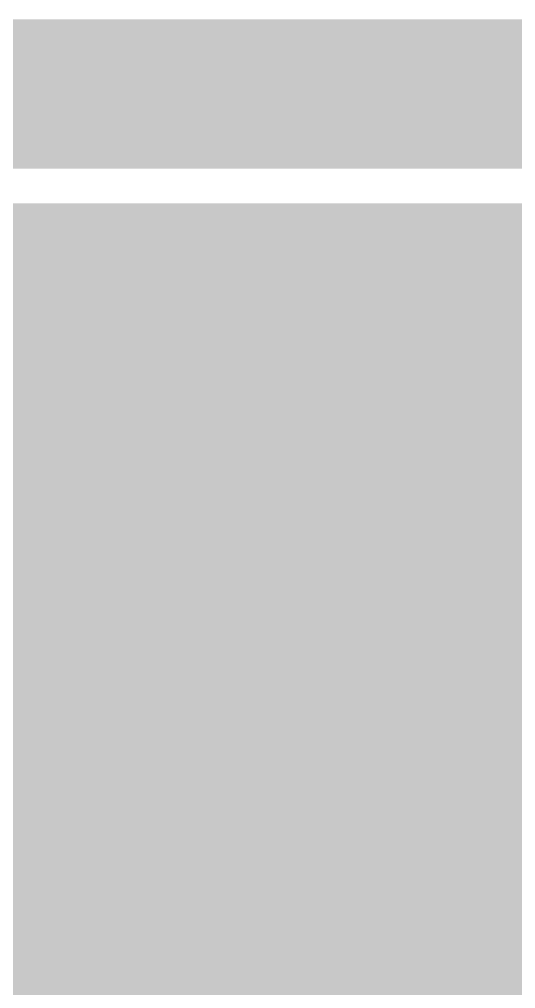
# Model space of a CAD drawing. Extents: x -6 to 196, y -52 to 46.
# Drawn here: x 16.73 to 20.95, y 37.4 to 45.63 of the extents above; entities that cross this region are included whole.
import ezdxf

# ---------------------------------------------------------------- set-up
doc = ezdxf.new("R2010")
doc.units = 0
doc.header["$MEASUREMENT"] = 0
doc.layers.get('0').update_dxf_attribs({"linetype": 'CONTINUOUS'})
for name, color, linetype in [('22-304-1_BOT', 7, 'CONTINUOUS'), ('22-304-1_DRD', 7, 'CONTINUOUS'), ('22-304-1_GND', 6, 'CONTINUOUS'), ('22-304-1_IN1', 4, 'CONTINUOUS'), ('22-304-1_SMT', 5, 'CONTINUOUS'), ('22-304-1_SPT', 10, 'CONTINUOUS'), ('22-304-1_SST', 14, 'CONTINUOUS'), ('22-304-1_TOP', 9, 'CONTINUOUS')]:
    doc.layers.add(name, color=color, linetype=linetype)

# ---------------------------------------------------------------- blocks, each defined once
blk = doc.blocks.new('ROUND_31')
at = {"const_width": 0.23749}
blk.add_lwpolyline([(-0.118744, 0, 1), (0.118744, 0, 1)], format="xyb", close=True, dxfattribs=at)

msp = doc.modelspace()

# ---------------------------------------------------------------- linework, layer by layer
at = {"layer": '22-304-1_BOT', "const_width": 0.254}
for points in [[(21.336, 43.942), (-3.937, 43.942), (-3.937, -4.064)], [(16.637, 43.942), (16.637, 31.877)], [(16.8656, 43.942), (16.8656, 31.877)], [(17.0942, 43.942), (17.0942, 31.877)], [(17.3228, 43.942), (17.3228, 31.877)], [(17.5514, 43.942), (17.5514, 31.877)], [(17.78, 43.942), (17.78, 31.877)], [(18.0086, 43.942), (18.0086, 31.877)], [(18.2372, 43.942), (18.2372, 31.877)], [(18.4658, 43.942), (18.4658, 31.877)], [(18.6944, 43.942), (18.6944, 31.877)], [(18.923, 43.942), (18.923, 31.877)], [(19.1516, 43.942), (19.1516, 31.877)], [(19.3802, 43.942), (19.3802, 31.877)], [(19.6088, 43.942), (19.6088, 31.877)], [(19.8374, 43.942), (19.8374, 31.877)], [(20.066, 43.942), (20.066, 31.877)], [(20.2946, 43.942), (20.2946, 31.877)], [(20.5232, 43.942), (20.5232, 31.877)], [(20.7518, 43.942), (20.7518, 31.877)], [(20.9804, 43.942), (20.9804, 31.877)], [(21.336, 43.7134), (-3.937, 43.7134)], [(21.336, 43.4848), (0.35052, 43.4848)], [(21.336, 43.2562), (1.29032, 43.2562)], [(21.336, 43.0276), (1.76022, 43.0276)], [(21.336, 42.799), (2.10566, 42.799)], [(21.336, 42.5704), (2.37744, 42.5704)], [(21.336, 42.3418), (2.6035, 42.3418)], [(21.336, 42.1132), (10.76198, 42.1132)], [(21.336, 41.8846), (10.9728, 41.8846)], [(21.336, 41.656), (11.08456, 41.656)], [(21.336, 41.4274), (13.68806, 41.4274)], [(21.336, 41.1988), (14.36116, 41.1988)], [(21.336, 40.9702), (14.6304, 40.9702)], [(21.336, 40.7416), (14.80058, 40.7416)], [(21.336, 40.513), (14.91234, 40.513)], [(21.336, 40.2844), (14.97838, 40.2844)], [(21.336, 40.0558), (15.00378, 40.0558)], [(21.336, 39.8272), (14.99362, 39.8272)], [(21.336, 39.5986), (14.9479, 39.5986)], [(21.336, 39.37), (14.85646, 39.37)], [(21.336, 39.1414), (14.71422, 39.1414)], [(21.336, 38.9128), (14.49832, 38.9128)], [(21.336, 38.6842), (14.11732, 38.6842)], [(21.336, 38.4556), (3.14198, 38.4556)], [(21.336, 38.227), (3.02006, 38.227)], [(21.336, 37.9984), (2.87274, 37.9984)], [(21.336, 37.7698), (2.70002, 37.7698)], [(21.336, 37.5412), (2.49428, 37.5412)], [(21.336, 37.3126), (2.24536, 37.3126)]]:
    msp.add_lwpolyline(points, dxfattribs=at)
at = {"layer": '22-304-1_DRD', "const_width": 1.27}
msp.add_lwpolyline([(195.00088, 21.99894), (101.99878, 21.99894), (78.99908, 44.99864), (-4.99872, 44.99864), (-4.99872, -4.99872), (195.00088, -4.99872), (195.00088, 21.99894)], dxfattribs=at)
at = {"layer": '22-304-1_GND', "const_width": 1.27}
msp.add_lwpolyline([(195.00088, 21.99894), (101.99878, 21.99894), (78.99908, 44.99864), (-4.99872, 44.99864), (-4.99872, -4.99872), (195.00088, -4.99872), (195.00088, 21.99894)], dxfattribs=at)
at = {"layer": '22-304-1_IN1', "const_width": 0.254}
for points in [[(55.06212, 43.815), (-3.937, 43.815)], [(16.637, 43.815), (16.637, 33.46704)], [(16.8656, 43.815), (16.8656, 33.63468)], [(17.0942, 43.815), (17.0942, 33.6931)], [(17.3228, 43.815), (17.3228, 33.67278)], [(17.5514, 43.815), (17.5514, 33.56102)], [(17.78, 43.815), (17.78, 33.25368)], [(18.0086, 43.815), (18.0086, 32.77616)], [(18.2372, 43.815), (18.2372, 32.77616)], [(18.4658, 43.815), (18.4658, 32.77616)], [(18.6944, 43.815), (18.6944, 32.77616)], [(18.923, 43.815), (18.923, 32.77616)], [(19.1516, 43.815), (19.1516, 32.77616)], [(19.3802, 43.815), (19.3802, 32.77616)], [(19.6088, 43.815), (19.6088, 32.77616)], [(19.8374, 43.815), (19.8374, 34.12744)], [(20.066, 43.815), (20.066, 34.31286)], [(20.2946, 43.815), (20.2946, 34.54146)], [(20.5232, 43.815), (20.5232, 34.76752)], [(20.7518, 43.815), (20.7518, 34.90214)], [(20.9804, 43.815), (20.9804, 34.93516)], [(55.04434, 43.7134), (-3.937, 43.7134)], [(55.04434, 43.4848), (-3.937, 43.4848)], [(55.04434, 43.2562), (-3.937, 43.2562)], [(55.04434, 43.0276), (-3.937, 43.0276)], [(55.04434, 42.799), (-3.937, 42.799)], [(55.04434, 42.5704), (-3.937, 42.5704)], [(55.04434, 42.3418), (-3.937, 42.3418)], [(55.04434, 42.1132), (10.76198, 42.1132)], [(28.06954, 41.8846), (10.9728, 41.8846)], [(27.69616, 41.656), (11.08456, 41.656)], [(27.48788, 41.4274), (13.68806, 41.4274)], [(27.35326, 41.1988), (14.36116, 41.1988)], [(27.27198, 40.9702), (14.6304, 40.9702)], [(27.23642, 40.7416), (14.80058, 40.7416)], [(27.23896, 40.513), (14.91234, 40.513)], [(27.2796, 40.2844), (14.97838, 40.2844)], [(27.36596, 40.0558), (15.00378, 40.0558)], [(27.50566, 39.8272), (14.99362, 39.8272)], [(27.72664, 39.5986), (14.9479, 39.5986)], [(28.13812, 39.37), (14.85646, 39.37)], [(27.72664, 39.1414), (14.71422, 39.1414)], [(27.50566, 38.9128), (14.49832, 38.9128)], [(27.36596, 38.6842), (14.11732, 38.6842)], [(27.2796, 38.4556), (1.15062, 38.4556)], [(27.23896, 38.227), (0.75184, 38.227)], [(27.23642, 37.9984), (-3.937, 37.9984)], [(27.27198, 37.7698), (-3.937, 37.7698)], [(27.35326, 37.5412), (-3.937, 37.5412)], [(27.48788, 37.3126), (-3.937, 37.3126)]]:
    msp.add_lwpolyline(points, dxfattribs=at)
at = {"layer": '22-304-1_SMT', "const_width": 0.127}
for points in [[(18.0467, 43.1292, 0.4142136), (17.84858, 42.93108)], [(19.39798, 42.418, 0.2845461), (18.30578, 40.6527)], [(18.30578, 40.64, 0.2736465), (19.42338, 38.8366)], [(17.84858, 38.34892, 0.4142136), (18.0467, 38.1508)]]:
    msp.add_lwpolyline(points, format="xyb", dxfattribs=at)
for points in [[(17.95018, 43.1038), (17.95018, 38.1762)], [(19.42338, 43.1292), (18.05178, 43.1292), (18.0467, 43.1292)], [(18.06448, 43.1292), (18.06448, 38.1508)], [(18.17878, 43.1292), (18.17878, 38.1508)], [(18.29308, 43.1292), (18.29308, 38.1508)], [(18.40738, 43.1292), (18.40738, 41.28008)], [(18.52168, 43.1292), (18.52168, 41.55186)], [(18.63598, 43.1292), (18.63598, 41.7449)], [(18.75028, 43.1292), (18.75028, 41.89984)], [(18.86458, 43.1292), (18.86458, 42.02938)], [(18.97888, 43.1292), (18.97888, 42.13606)], [(19.09318, 43.1292), (19.09318, 42.23004)], [(19.20748, 43.1292), (19.20748, 42.30878)], [(19.32178, 43.1292), (19.32178, 42.37736)], [(19.42338, 43.1292), (19.42338, 42.4434)], [(19.42338, 43.053), (17.89176, 43.053)], [(19.42338, 42.9387), (17.84858, 42.9387)], [(17.84858, 42.93108), (17.84864, 42.926)], [(17.84858, 42.926), (17.84858, 38.354), (17.84858, 38.34892)], [(19.42338, 42.8244), (17.84858, 42.8244)], [(19.42338, 42.7101), (17.84858, 42.7101)], [(19.42338, 42.5958), (17.84858, 42.5958)], [(19.42338, 42.4815), (17.84858, 42.4815)], [(19.42338, 42.4434), (19.39798, 42.418)], [(19.30146, 42.3672), (17.84858, 42.3672)], [(19.12366, 42.2529), (17.84858, 42.2529)], [(18.97888, 42.1386), (17.84858, 42.1386)], [(18.8595, 42.0243), (17.84858, 42.0243)], [(18.7579, 41.91), (17.84858, 41.91)], [(18.669, 41.7957), (17.84858, 41.7957)], [(18.5928, 41.6814), (17.84858, 41.6814)], [(18.5293, 41.5671), (17.84858, 41.5671)], [(18.47342, 41.4528), (17.84858, 41.4528)], [(18.4277, 41.3385), (17.84858, 41.3385)], [(18.3896, 41.2242), (17.84858, 41.2242)], [(18.35912, 41.1099), (17.84858, 41.1099)], [(18.33372, 40.9956), (17.84858, 40.9956)], [(18.31848, 40.8813), (17.84858, 40.8813)], [(18.30832, 40.767), (17.84858, 40.767)], [(18.30578, 40.6527), (17.84858, 40.6527)], [(18.30578, 40.6527), (18.30578, 40.64)], [(18.31086, 40.5384), (17.84858, 40.5384)], [(18.32102, 40.4241), (17.84858, 40.4241)], [(18.3388, 40.3098), (17.84858, 40.3098)], [(18.36166, 40.1955), (17.84858, 40.1955)], [(18.39468, 40.0812), (17.84858, 40.0812)], [(18.40738, 40.03802), (18.40738, 38.1508)], [(18.43278, 39.9669), (17.84858, 39.9669)], [(18.4785, 39.8526), (17.84858, 39.8526)], [(18.53184, 39.7383), (17.84858, 39.7383)], [(18.52168, 39.75862), (18.52168, 38.1508)], [(18.59534, 39.624), (17.84858, 39.624)], [(18.66646, 39.5097), (17.84858, 39.5097)], [(18.63598, 39.55542), (18.63598, 38.1508)], [(18.75028, 39.3954), (17.84858, 39.3954)], [(18.75028, 39.3954), (18.75028, 38.1508)], [(18.8468, 39.2811), (17.84858, 39.2811)], [(18.86458, 39.26332), (18.86458, 38.1508)], [(18.95856, 39.1668), (17.84858, 39.1668)], [(18.97888, 39.14902), (18.97888, 38.1508)], [(19.09064, 39.0525), (17.84858, 39.0525)], [(19.09318, 39.04996), (19.09318, 38.1508)], [(19.25066, 38.9382), (17.84858, 38.9382)], [(19.20748, 38.96614), (19.20748, 38.1508)], [(19.42338, 38.8239), (17.84858, 38.8239)], [(19.32178, 38.89248), (19.32178, 38.1508)], [(19.42338, 38.8366), (19.42338, 38.1508)], [(19.42338, 38.7096), (17.84858, 38.7096)], [(19.42338, 38.5953), (17.84858, 38.5953)], [(19.42338, 38.481), (17.84858, 38.481)], [(19.42338, 38.3667), (17.84858, 38.3667)], [(19.42338, 38.2524), (17.87398, 38.2524)], [(18.0467, 38.1508), (18.05178, 38.15086)], [(19.42338, 38.1508), (18.05178, 38.1508)]]:
    msp.add_lwpolyline(points, dxfattribs=at)
at = {"layer": '22-304-1_SPT', "const_width": 0.127}
for points in [[(18.0721, 43.1292, 0.4142136), (17.87398, 42.93108)], [(19.42338, 42.418, 0.2845461), (18.33118, 40.6527)], [(18.33118, 40.64, 0.2736465), (19.44878, 38.8366)], [(17.87398, 38.34892, 0.4142136), (18.0721, 38.1508)]]:
    msp.add_lwpolyline(points, format="xyb", dxfattribs=at)
for points in [[(17.97558, 43.1038), (17.97558, 38.1762)], [(19.44878, 43.1292), (18.07718, 43.1292), (18.0721, 43.1292)], [(18.08988, 43.1292), (18.08988, 38.1508)], [(18.20418, 43.1292), (18.20418, 38.1508)], [(18.31848, 43.1292), (18.31848, 38.1508)], [(18.43278, 43.1292), (18.43278, 41.28008)], [(18.54708, 43.1292), (18.54708, 41.55186)], [(18.66138, 43.1292), (18.66138, 41.7449)], [(18.77568, 43.1292), (18.77568, 41.89984)], [(18.88998, 43.1292), (18.88998, 42.02938)], [(19.00428, 43.1292), (19.00428, 42.13606)], [(19.11858, 43.1292), (19.11858, 42.23004)], [(19.23288, 43.1292), (19.23288, 42.30878)], [(19.34718, 43.1292), (19.34718, 42.37736)], [(19.44878, 43.1292), (19.44878, 42.4434)], [(19.44878, 43.053), (17.91716, 43.053)], [(19.44878, 42.9387), (17.87398, 42.9387)], [(17.87398, 42.93108), (17.87404, 42.926)], [(17.87398, 42.926), (17.87398, 38.354), (17.87398, 38.34892)], [(19.44878, 42.8244), (17.87398, 42.8244)], [(19.44878, 42.7101), (17.87398, 42.7101)], [(19.44878, 42.5958), (17.87398, 42.5958)], [(19.44878, 42.4815), (17.87398, 42.4815)], [(19.44878, 42.4434), (19.42338, 42.418)], [(19.32686, 42.3672), (17.87398, 42.3672)], [(19.14906, 42.2529), (17.87398, 42.2529)], [(19.00428, 42.1386), (17.87398, 42.1386)], [(18.8849, 42.0243), (17.87398, 42.0243)], [(18.7833, 41.91), (17.87398, 41.91)], [(18.6944, 41.7957), (17.87398, 41.7957)], [(18.6182, 41.6814), (17.87398, 41.6814)], [(18.5547, 41.5671), (17.87398, 41.5671)], [(18.49882, 41.4528), (17.87398, 41.4528)], [(18.4531, 41.3385), (17.87398, 41.3385)], [(18.415, 41.2242), (17.87398, 41.2242)], [(18.38452, 41.1099), (17.87398, 41.1099)], [(18.35912, 40.9956), (17.87398, 40.9956)], [(18.34388, 40.8813), (17.87398, 40.8813)], [(18.33372, 40.767), (17.87398, 40.767)], [(18.33118, 40.6527), (17.87398, 40.6527)], [(18.33118, 40.6527), (18.33118, 40.64)], [(18.33626, 40.5384), (17.87398, 40.5384)], [(18.34642, 40.4241), (17.87398, 40.4241)], [(18.3642, 40.3098), (17.87398, 40.3098)], [(18.38706, 40.1955), (17.87398, 40.1955)], [(18.42008, 40.0812), (17.87398, 40.0812)], [(18.43278, 40.03802), (18.43278, 38.1508)], [(18.45818, 39.9669), (17.87398, 39.9669)], [(18.5039, 39.8526), (17.87398, 39.8526)], [(18.55724, 39.7383), (17.87398, 39.7383)], [(18.54708, 39.75862), (18.54708, 38.1508)], [(18.62074, 39.624), (17.87398, 39.624)], [(18.69186, 39.5097), (17.87398, 39.5097)], [(18.66138, 39.55542), (18.66138, 38.1508)], [(18.77568, 39.3954), (17.87398, 39.3954)], [(18.77568, 39.3954), (18.77568, 38.1508)], [(18.8722, 39.2811), (17.87398, 39.2811)], [(18.88998, 39.26332), (18.88998, 38.1508)], [(18.98396, 39.1668), (17.87398, 39.1668)], [(19.00428, 39.14902), (19.00428, 38.1508)], [(19.11604, 39.0525), (17.87398, 39.0525)], [(19.11858, 39.04996), (19.11858, 38.1508)], [(19.27606, 38.9382), (17.87398, 38.9382)], [(19.23288, 38.96614), (19.23288, 38.1508)], [(19.44878, 38.8239), (17.87398, 38.8239)], [(19.34718, 38.89248), (19.34718, 38.1508)], [(19.44878, 38.8366), (19.44878, 38.1508)], [(19.44878, 38.7096), (17.87398, 38.7096)], [(19.44878, 38.5953), (17.87398, 38.5953)], [(19.44878, 38.481), (17.87398, 38.481)], [(19.44878, 38.3667), (17.87398, 38.3667)], [(19.44878, 38.2524), (17.89938, 38.2524)], [(18.0721, 38.1508), (18.07718, 38.15086)], [(19.44878, 38.1508), (18.07718, 38.1508)]]:
    msp.add_lwpolyline(points, dxfattribs=at)
at = {"layer": '22-304-1_SST'}
for points, const_width in [([(17.51838, 37.7952), (23.18258, 37.7952), (23.18258, 43.434), (17.51838, 43.434), (17.51838, 37.7952)], 0.127), ([(19.2913, 42.7355), (19.3421, 42.7355), (19.3421, 43.14444), (18.73758, 43.14444), (17.8181, 42.2402), (17.8181, 41.66616), (18.26514, 41.66616), (18.3007, 41.73474), (18.33118, 41.78808), (18.42516, 41.94048), (18.46072, 41.98874), (18.57248, 42.13098), (18.61058, 42.1767), (18.65122, 42.21988), (18.6944, 42.26306), (18.73758, 42.3037), (18.78076, 42.34434), (18.82648, 42.38498), (18.91792, 42.46118), (18.96618, 42.49674), (19.16684, 42.62882), (19.22018, 42.65676), (19.27352, 42.68724), (19.32686, 42.71264), (19.304, 42.75836), (19.19478, 42.70248), (19.14144, 42.672), (18.9357, 42.53738), (18.88744, 42.50182), (18.6563, 42.29862), (18.61312, 42.25544), (18.57248, 42.20972), (18.53184, 42.164), (18.49374, 42.11574), (18.45564, 42.06748), (18.34896, 41.91762), (18.31594, 41.86682), (18.28546, 41.81348), (18.25498, 41.76014), (18.23466, 41.7195), (17.8689, 41.7195), (17.8689, 42.21734), (18.7579, 43.0911), (19.2913, 43.0911), (19.2913, 42.7355)], 0.1524), ([(18.7579, 43.0911), (21.75256, 43.0911), (21.75256, 43.14444), (18.73758, 43.14444)], 0.1524), ([(20.31746, 43.13428), (20.31746, 43.10126), (20.56384, 43.08856), (20.66036, 43.0784), (20.70608, 43.07078), (20.84832, 43.04538), (20.89404, 43.03268), (20.93976, 43.02252), (21.0312, 42.99712)], 0.1524), ([(21.04136, 43.0276), (20.99564, 43.04284), (20.94738, 43.053), (20.71116, 43.1038), (20.6629, 43.11142), (20.56638, 43.12158), (20.31746, 43.13428)], 0.1524), ([(17.8689, 42.21734), (17.8689, 39.20998), (17.8181, 39.20998), (17.8181, 42.2402)], 0.1524), ([(18.11274, 39.4843), (18.14322, 39.49954), (18.07972, 39.624), (18.06194, 39.66718), (18.04416, 39.71036), (18.02638, 39.75354), (18.0086, 39.79672), (17.99336, 39.8399), (17.97812, 39.88562), (17.96542, 39.93134), (17.95272, 39.97706), (17.94002, 40.02278), (17.92732, 40.0685), (17.91716, 40.11422), (17.89176, 40.25392), (17.88414, 40.30218), (17.87652, 40.35044), (17.87144, 40.3987), (17.86128, 40.64254), (17.86382, 40.77716), (17.8689, 40.86352), (17.87398, 40.90924), (17.87906, 40.95242), (17.92478, 41.20642), (17.93494, 41.24706), (17.9451, 41.29024), (17.9959, 41.4528), (18.01114, 41.4909), (18.02638, 41.53154), (18.04162, 41.56964), (18.09242, 41.68648), (18.06194, 41.69918), (18.04416, 41.66108), (18.01114, 41.58234), (17.99336, 41.54424), (17.98066, 41.5036), (17.96542, 41.46296), (17.91462, 41.29786), (17.90192, 41.25722), (17.89176, 41.21404), (17.88414, 41.17086), (17.87398, 41.12768), (17.85874, 41.04386), (17.85112, 40.99814), (17.84604, 40.95496), (17.84096, 40.91178), (17.83588, 40.86606), (17.8308, 40.77716), (17.82826, 40.64254), (17.83842, 40.39616), (17.8435, 40.34536), (17.85112, 40.2971), (17.85874, 40.24884), (17.907, 40.01262), (17.9197, 39.9669), (17.9324, 39.92118), (17.94764, 39.87546), (17.96288, 39.82974), (18.01368, 39.69766), (18.03146, 39.65448), (18.05178, 39.6113), (18.11274, 39.4843)], 0.1524), ([(15.98676, 40.90162), (15.98676, 41.31818), (17.00276, 41.31818)], 0.1524), ([(16.1544, 40.5384), (15.98676, 40.41902), (15.98676, 40.1828), (16.1544, 40.06342), (16.32458, 40.06342), (16.6624, 40.30218), (17.00276, 40.06342), (17.00276, 40.5384)], 0.1524), ([(19.39798, 38.6588), (18.8849, 38.14572), (18.39976, 38.72738), (17.82064, 39.20998), (18.33372, 39.72306)], 0.1524), ([(18.3261, 39.66464), (17.87144, 39.20998), (18.42516, 38.7477), (18.8849, 38.19398), (19.33956, 38.65118)], 0.1524), ([(18.98142, 39.28364), (18.95856, 39.3065), (18.39976, 38.7477), (18.42516, 38.72484), (18.98142, 39.28364)], 0.1524), ([(18.57502, 39.29634), (18.5547, 39.32174), (18.5674, 39.33444)], 0.1524), ([(18.57756, 39.3192), (18.55216, 39.29888)], 0.1524), ([(18.5674, 39.33444), (18.5547, 39.32174)], 0.1524), ([(17.8308, 39.23538), (17.8283, 39.16426)], 0.1524), ([(17.86128, 39.18458), (18.4023, 38.72484), (18.42516, 38.75024), (17.85874, 39.22268), (17.8308, 39.23538)], 0.1524), ([(17.84604, 39.20998), (17.84499, 39.16426)], 0.1524), ([(17.84604, 39.20998), (17.84858, 39.20744), (18.41246, 38.73754), (18.8849, 38.17366), (18.8849, 38.17112), (18.86966, 38.16604), (18.86204, 38.18636)], 0.1524), ([(17.86128, 39.18458), (17.86107, 39.16426)], 0.1524), ([(18.90776, 38.15588), (18.8976, 38.18128), (18.42516, 38.7477), (18.39976, 38.72738), (18.86966, 38.16604)], 0.1524), ([(19.16938, 38.4683), (19.15414, 38.44036)], 0.1524), ([(18.83918, 38.18636), (18.86203, 38.18662)], 0.1524), ([(18.83918, 38.16858), (18.88497, 38.16963)], 0.1524), ([(18.83918, 38.15334), (18.90777, 38.15567)], 0.1524), ([(22.5933, 38.14318), (18.8849, 38.14318), (18.8849, 38.19398), (22.606, 38.19652)], 0.1524), ([(20.31746, 38.1508), (20.31746, 38.18636), (20.31492, 38.18636)], 0.1524)]:
    msp.add_lwpolyline(points, dxfattribs=dict(at, const_width=const_width))
at = {"layer": '22-304-1_SST', "const_width": 0.1524}
for points in [[(20.31746, 42.86504, 0.4142136), (18.09496, 40.64254)], [(21.67636, 42.40022, 0.1660348), (20.31746, 42.86426)], [(20.31746, 42.83202, 0.4142136), (18.13052, 40.64508)], [(21.6281, 42.39514, 0.1620988), (20.31746, 42.83151)], [(18.0975, 40.64254, 0.165982), (18.56089, 39.28508)], [(18.13052, 40.64508, 0.1620989), (18.56699, 39.33413)], [(20.31746, 38.42258, 0.4142136), (22.53742, 40.64254)], [(20.32, 38.4556, 0.4142136), (22.50694, 40.64254)], [(18.33372, 39.72306, 0.0547599), (18.57732, 39.31902)], [(18.3261, 39.66464, 0.0490986), (18.55212, 39.29885)], [(18.76044, 39.40048, 0.1810777), (18.55358, 39.32303)], [(18.76044, 39.40048, 0.166419), (18.56742, 39.33441)], [(19.0754, 39.08552, 0.4142136), (18.76044, 39.40048)], [(18.76044, 39.36746, 0.1956263), (18.56184, 39.28667)], [(18.76044, 39.36746, 0.1823287), (18.57424, 39.29723)], [(19.04238, 39.08552, 0.4142136), (18.76044, 39.36746)], [(19.04238, 39.08298, 0.4142136), (18.76044, 39.36492)], [(17.82826, 39.16426, 0.4142136), (18.83918, 38.15334)], [(17.84604, 39.16426, 0.4142136), (18.83918, 38.17112)], [(17.86128, 39.16426, 0.4142136), (18.83918, 38.18636)], [(18.9611, 38.88486, 0.1989124), (19.04422, 39.08552)], [(18.9611, 38.88486, 0.1972575), (19.04242, 39.08298)], [(19.00936, 38.89248, 0.1664185), (19.07544, 39.08552)], [(19.00936, 38.89248, 0.1664185), (19.07544, 39.08552)], [(19.00936, 38.89248, 0.0518212), (19.39878, 38.66054)], [(19.00936, 38.89248, 0.1620988), (20.32, 38.45611)], [(18.9611, 38.88486, 0.0501327), (19.33907, 38.65017)], [(18.9611, 38.88486, 0.1658023), (20.31746, 38.42237)], [(19.15414, 38.44036, 0.1222351), (20.31492, 38.15228)], [(19.16938, 38.4683, 0.1220701), (20.31492, 38.1844)]]:
    msp.add_lwpolyline(points, format="xyb", dxfattribs=at)
at = {"layer": '22-304-1_TOP'}
for points, const_width in [([(19.558, 43.18), (17.78, 43.18), (17.78, 38.1)], 0.127), ([(19.558, 43.1292), (17.78, 43.1292)], 0.127), ([(17.8943, 43.18), (17.8943, 38.1)], 0.127), ([(18.0086, 43.18), (18.0086, 38.1)], 0.127), ([(18.1229, 43.18), (18.1229, 38.1)], 0.127), ([(18.2372, 43.18), (18.2372, 38.1)], 0.127), ([(18.3515, 43.18), (18.3515, 38.1)], 0.127), ([(18.4658, 43.18), (18.4658, 38.1)], 0.127), ([(18.5801, 43.18), (18.5801, 38.1)], 0.127), ([(18.6944, 43.18), (18.6944, 38.1)], 0.127), ([(18.8087, 43.18), (18.8087, 38.1)], 0.127), ([(18.923, 43.18), (18.923, 38.1)], 0.127), ([(19.0373, 43.18), (19.0373, 38.1)], 0.127), ([(19.1516, 43.18), (19.1516, 38.1)], 0.127), ([(19.2659, 43.18), (19.2659, 38.1)], 0.127), ([(19.3802, 43.18), (19.3802, 38.1)], 0.127), ([(19.4945, 43.18), (19.4945, 38.1)], 0.127), ([(19.558, 43.18), (19.558, 38.1)], 0.127), ([(19.558, 43.0149), (17.78, 43.0149)], 0.127), ([(19.558, 42.9006), (17.78, 42.9006)], 0.127), ([(19.558, 42.7863), (17.78, 42.7863)], 0.127), ([(19.558, 42.672), (17.78, 42.672)], 0.127), ([(19.558, 42.5577), (17.78, 42.5577)], 0.127), ([(19.558, 42.4434), (17.78, 42.4434)], 0.127), ([(19.558, 42.3291), (17.78, 42.3291)], 0.127), ([(19.558, 42.2148), (17.78, 42.2148)], 0.127), ([(19.558, 42.1005), (17.78, 42.1005)], 0.127), ([(19.558, 41.9862), (17.78, 41.9862)], 0.127), ([(19.558, 41.8719), (17.78, 41.8719)], 0.127), ([(19.558, 41.7576), (17.78, 41.7576)], 0.127), ([(19.558, 41.6433), (17.78, 41.6433)], 0.127), ([(19.558, 41.529), (17.78, 41.529)], 0.127), ([(19.558, 41.4147), (17.78, 41.4147)], 0.127), ([(17.145, 36.10356), (17.145, 37.34562), (18.07718, 38.227), (18.07718, 40.64)], 1.524), ([(19.558, 41.3004), (17.78, 41.3004)], 0.127), ([(19.558, 41.1861), (17.78, 41.1861)], 0.127), ([(19.558, 41.0718), (17.78, 41.0718)], 0.127), ([(19.558, 40.9575), (17.78, 40.9575)], 0.127), ([(19.558, 40.8432), (17.78, 40.8432)], 0.127), ([(19.558, 40.7289), (17.78, 40.7289)], 0.127), ([(19.558, 40.6146), (17.78, 40.6146)], 0.127), ([(19.558, 40.5003), (17.78, 40.5003)], 0.127), ([(19.558, 40.386), (17.78, 40.386)], 0.127), ([(19.558, 40.2717), (17.78, 40.2717)], 0.127), ([(19.558, 40.1574), (17.78, 40.1574)], 0.127), ([(19.558, 40.0431), (17.78, 40.0431)], 0.127), ([(19.558, 39.9288), (17.78, 39.9288)], 0.127), ([(19.558, 39.8145), (17.78, 39.8145)], 0.127), ([(19.558, 39.7002), (17.78, 39.7002)], 0.127), ([(19.558, 39.5859), (17.78, 39.5859)], 0.127), ([(19.558, 39.4716), (17.78, 39.4716)], 0.127), ([(19.558, 39.3573), (17.78, 39.3573)], 0.127), ([(19.558, 39.243), (17.78, 39.243)], 0.127), ([(19.558, 39.1287), (17.78, 39.1287)], 0.127), ([(19.558, 39.0144), (17.78, 39.0144)], 0.127), ([(19.558, 38.9001), (17.78, 38.9001)], 0.127), ([(19.558, 38.7858), (17.78, 38.7858)], 0.127), ([(19.558, 38.6715), (17.78, 38.6715)], 0.127), ([(19.558, 38.5572), (17.78, 38.5572)], 0.127), ([(19.558, 38.4429), (17.78, 38.4429)], 0.127), ([(19.558, 38.3286), (17.78, 38.3286)], 0.127), ([(19.558, 38.2143), (17.78, 38.2143)], 0.127), ([(19.558, 38.1), (17.78, 38.1)], 0.127)]:
    msp.add_lwpolyline(points, dxfattribs=dict(at, const_width=const_width))

# ---------------------------------------------------------------- block references
msp.add_blockref('ROUND_31', (18.07718, 40.64), dxfattribs=at)

doc.saveas('drawing.dxf')
